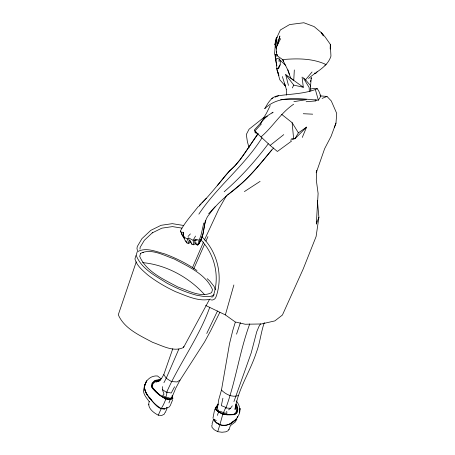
<?xml version="1.0" encoding="UTF-8"?>
<svg xmlns="http://www.w3.org/2000/svg" width="455" height="455" viewBox="0 0 455 455"><rect width="100%" height="100%" fill="white"/><g stroke="black" fill="none" stroke-linecap="round" stroke-linejoin="round"><path stroke-width="0.68" d="M317.391 200.553L318.898 217.268L316.322 223.996L316.339 221.17M310.441 86.808L310.475 85.5L304.173 78.283M330.193 49.072L330.302 44.317L325.08 36.895L321.105 32.567L323.039 35.513M310.492 86.74L311.277 77.549L311.049 78.937M316.754 170.75L316.276 179.81L318.108 193.466L316.322 223.996M294.317 69.956L293.754 80.512L290.648 77.902L287.395 69.177L282.589 59.571L277.453 55.937L276.441 53.741L276.339 46.956L280.661 38.601M235.184 407.731L235.064 409.563C237.919 389.184 250.165 371.752 256.375 352.369C260.078 342.751 260.908 332.258 264.31 322.629M276.976 69.058L275.343 55.1M277.988 68.392L278.881 68.062L280.149 64.82L280.394 60.947L278.858 61.215L279.478 58.598M190.918 241.383L188.882 243.345L187.102 243.05C184.053 240.342 183.365 236.128 183.405 232.306L181.414 232.238L180.339 231.123C185.014 222.108 192.055 214.606 198.187 206.598M334.277 127.753L335.983 123.083L336.711 113.392L331.297 100.97L326.997 96.443L320.491 95.891M203.772 223.069L200.917 235.571L199.239 240.058L195.11 239.631L194.985 242.612L196.122 244.528L197.771 245.137L198.556 243.476M275.224 45.858L274.541 53.952L275.292 55.749M276.481 48.105L275.884 46.097L276.6 37.913L277.368 37.105M212.957 418.168L214.669 409.346M318.898 217.268L316.106 236.537L303.206 268.973L282.424 315.025L274.86 320.9L261.369 323.971L245.182 324.244L235.258 321.964L225.362 314.905L205.626 305.436M164.579 412.918L164.221 414.221L161.815 415.421L158.26 415.188C153.489 412.691 146.834 407.816 149.217 401.628C146.885 398.227 143.666 395.082 143.439 390.623L144.252 387.029M237.999 416.24C234.621 422.439 227.216 427.012 219.919 424.629L222.802 414.221L227.307 414.875L234.729 414.676L237.066 412.787L237.868 409.153L236.827 405.075L235.935 404.108M310.589 81.707L310.822 80.319M235.747 405.752L236.697 409.312L235.969 412.492L233.785 414.289C228.785 414.516 223.433 414.738 219.111 411.764L217.325 408.601L218.792 399.473L221.471 390.066L229.565 343.542L232.732 330.637L235.275 322.271M205.393 220.618L202.725 234.905L199.205 243.601L197.76 244.648L197.771 245.137M190.326 240.649L190.105 241.946L189.456 240.337M183.701 234.996L183.126 233.887L183.405 232.306M196.253 242.902L196.122 244.528M316.583 170.744L316.219 172.82L324.625 148.705L331.069 136.358L335.983 123.083M277.886 69.006L278.608 66.925L280.149 64.82M209.755 307.216C199.165 337.263 179.549 363.13 166.763 392.034L166.951 392.71L165.927 397.221L169.3 397.88M144.394 387.256C144.889 380.676 150.832 375.324 157.481 375.961L161.258 378.93M276.407 48.861L274.86 44.419L276.122 38.294L276.6 37.913M275.167 44.232L275.451 42.906M275.73 41.581L276.293 38.937L276.464 39.175M197.76 244.648L199.239 240.058M222.899 398.233L221.323 405.655L226.101 407.475C235.923 380.295 239.7 351.044 249.749 323.909M148.842 397.016C152.761 401.128 155.456 406.588 161.155 408.766L158.26 415.188M172.132 395.344L172.934 398.603L170.142 399.615L168.97 402.925M277.522 45.318L279.876 35.99L277.823 43.049M277.049 55.567L277.334 54.464M237.004 418.907L235.315 421.95L230.406 425.63L229.058 429.378L227.921 430.822L225.777 431.835L221.977 432.25L217.718 431.676L219.867 424.794C226.562 427.239 231.658 423.173 236.338 419.254M135.886 255.608L134.942 258.969C136.767 265.783 142.563 270.321 147.591 274.826C156.224 281.543 165.711 287.054 175.602 291.7C186.55 295.83 198.761 302.12 210.619 299.089M136.255 261.83L118.289 314.746C124.295 328.777 139.958 335.511 152.652 342.359C162.173 345.635 173.582 352.386 183.536 347.472L183.848 346.369M225.362 314.905L233.881 284.966M213.224 295.972C220.14 276.862 214.783 253.992 200.598 239.58M236.543 334.146L240.405 322.669M233.944 401.583L251.234 352.824L256.728 331.752L259.123 326.104L260.596 323.88M212.087 423.81L213.503 419.345M217.359 415.387L218.548 412.031L215.624 409.619L215.118 408.254L218.224 403.983M270.23 105.617L266.448 113.249L263.837 117.487L249.061 129.214L246.309 134.509L247.435 141.994L249.107 147.636M170.142 399.615L165.882 399.137L163.493 404.649L161.224 408.613C154.12 404.125 146.504 396.345 144.411 387.984M155.86 382.12L159.125 381.205L161.792 378.003L163.806 374.556L172.781 348.74M200.996 239.575L199.205 243.601M172.718 399.666L170.244 405.638L168.919 407.231L166.331 407.504M144.235 386.602L145.373 384.447M167.076 408.391L165.154 412.736M199.984 241.167L200.518 239.865M238.414 415.705C241.298 410.842 239.688 405.155 236.39 400.969M302.291 137.41L306.59 127.121L298.389 132.843L295.022 138.621L290.415 140.18M192.556 267.512L203.556 241.997M219.981 411.161L223.468 412.662L225.515 407.976L226.101 407.475M193.819 268.751L204.523 244.346M204.392 240.086L218.719 209.266L226.442 195.69M205.939 241.133L207.924 236.634M178.878 349.03L166.229 378.259L163.925 382.683M212.28 424.481L211.802 425.556L212.024 427.37L214.203 429.73L217.718 431.676M199.728 241.895C205.649 233.517 202.304 221.909 209.328 214.231C218.07 201.719 230.605 192.704 242.123 182.944C253.89 172.485 263.286 159.728 273.637 147.943M206.746 333.464L217.501 310.97M219.867 312.284L210.619 330.836L204.557 341.972L180.095 380.073L175.789 388.104L172.178 396.788L169.687 398.91C162.486 398.409 156.645 392.62 152.419 387.222L152.8 384.037L155.229 381.631L159.113 380.886M292.303 87.946L293.771 85.113L285.683 74.614L288.453 85.403M174.578 386.773L171.228 393.057L166.763 392.034M183.536 347.472L209.334 299.714M237.254 417.468L237.914 416.274M194.99 242.379L195.024 243.704L193.756 244.784L193.113 240.286L195.536 236.06M235.514 405.462L236.117 404.41M260.283 124.022L263.627 118.209L273.097 112.186L271.971 113.056M257.814 133.378L255.079 132.758L255.784 131.592M317.311 88.714C305.288 93.844 291.496 93.838 278.625 95.715C271.345 96.244 267.989 103.166 264.696 108.694C279.222 94.475 300.243 99.019 318.381 100.174L320.86 96.17L318.909 91.33L317.311 88.714L314.047 88.429L310.634 89.009M213.048 296.398L212.661 296.887L211.541 297.087M275.053 55.243L275.377 54.736L276.282 54.748M198.852 214.146C217.183 186.499 244.255 166.064 261.966 137.876M258.104 133.463C248.857 146.197 241.52 160.734 229.428 171.108C220.277 181.676 211.74 192.778 202.077 202.907M258.042 134.02L240.024 159.728L234.78 166.024L229.337 171.069L225.322 175.641L217.444 185.504M231.379 422.837L230.128 424.134L231.999 422.172L236.264 419.271M228.592 409.87L230.475 408.317L232.289 405.837M217.678 406.434L216.131 408.488L216.438 409.671L219.111 411.764M317.107 71.759L316.071 73.101L314.979 73.437L314.45 73.045M293.646 104.212C280.616 112.994 272.875 126.894 260.971 136.909L254.772 131.097L254.356 130.016L266.118 116.895M268.313 143.769C255.215 161.241 240.661 177.45 224.167 191.765M218.195 404.728L215.505 408.345L215.937 409.637C220.703 414.727 227.864 415.119 234.365 414.528L236.645 412.674L237.419 409.216L236.412 405.337M305.351 80.074L312.039 71.998M271.732 149.911C258.52 166.314 244.944 182.671 227.568 194.871M188.034 236.481L190.395 233.893M198.716 206.559L201.116 203.948M208.652 213.748L215.079 206.798M254.772 131.097L261.477 123.845M199.426 205.302L206.394 198.204M188.882 243.345L187.318 238.977L188.472 237.823L193.113 240.286M306.59 127.121L295.022 138.621L291.581 138.712M306.141 101.732L315.451 100.953L316.498 100.049M283.766 134.629L270.128 145.407L260.971 136.909M308.524 78.487C316.322 71.452 327.663 66.896 330.956 56.102L330.302 44.317M291.547 141.101L277.385 151.481L270.128 145.407M194.08 240.314L195.11 239.631M244.403 191.589L260.095 181.374M180.095 380.073L177.086 381.938L171.433 381.569L166.229 378.259L163.806 374.556M194.177 241.025L197.043 239.882M255.079 132.758L256.313 132.081M214.277 294.76C209.118 298.258 202.515 296.091 196.861 295.295C186.391 292.571 176.443 288.231 166.922 283.141C155.468 275.821 141.243 268.786 136.199 255.306L137.148 251.922C145.628 246.809 156.025 251.655 164.704 253.89C176.057 258.173 187.062 263.559 196.998 270.554M278.631 58.115L276.077 59.036M167.127 407.816L164.738 408.982L161.155 408.766M263.627 118.209L267.415 116.4M271.652 98.502L272.92 97.95M275.138 97.154L278.625 95.715M324.853 65.116L326.144 64.587C312.528 58.212 297.257 58.348 282.589 59.571L283.641 61.294M322.095 98.411L326.997 96.443M169.687 398.91L172.183 398.079L171.899 396.783M238.283 395.6C232.351 397.693 225.623 394.343 221.471 390.066M276.896 65.56L275.935 61.596L275.576 59.093L275.952 59.002M293.902 101.613L306.42 99.719L280.718 99.52M142.625 262.626C165.961 264.747 188.905 277.226 204.511 294.584M277.004 68.603L278.306 68.557M303.269 113.722L312.676 114.171M161.15 408.59L164.699 408.806M161.224 408.613L164.807 408.829M225.515 407.976L230.475 408.317M160.456 379.783L159.176 379.584L154.848 380.46L152.033 383.218L151.43 386.778C154.91 392.142 160.427 395.952 165.882 399.137M160.382 380.272L159.153 380.084L154.99 380.909L152.328 383.531L151.811 386.949C156.247 392.625 162.361 398.91 169.965 399.348L172.644 398.404L172.354 396.402M183.735 225.498L172.297 223.655L161.064 225.305L150.798 230.344L141.937 238.653L137.279 246.547L136.966 248.424L137.467 250.773M181.898 228.12L172.468 226.601L161.878 228.16L152.203 232.909L152.493 232.647L144.354 240.291L140.106 247.395L140.004 249.135M210.961 299.896C213.122 300.522 215.414 298.907 216.028 296.853C223.377 276.401 217.518 251.638 201.764 236.714M293.771 85.113L303.303 87.252L302.086 77.06M223.468 412.662L226.908 413.436L226.744 411.303M188.347 238.63L191.982 244.301L193.756 244.784M149.217 401.628L149.564 401.731M148.609 404.694L148.944 404.802M228.711 429.258L229.058 429.378M165.927 397.221L162.594 395.605L164.022 394.212L162.424 389.588L162.401 386.619M218.548 412.031L222.802 414.221M187.318 238.977L185.151 237.789L183.433 236.003M216.37 422.649L219.919 424.629M219.936 424.657L216.421 422.695L214.231 420.409M219.867 424.794L216.324 422.814L214.106 420.494L213.895 419.442M213.469 418.913L216.284 420.647M162.424 389.588L166.951 392.71M285.683 74.614L303.303 87.252M281.594 114.296L292.133 122.679L298.389 132.843M183.126 233.887L183.496 234.177M207.19 278.67L209.721 280.962L214.066 286.428L215.34 289.716M278.926 59.053L285.768 65.503M149.94 398.045L151.856 400.593M150.832 398.904C147.551 396.095 144.969 392.335 144.474 387.95M285.291 85.995L279.808 79.773L277.129 70.042M184.446 238.301L181.863 234.757L181.414 232.238M319.967 95.072L320.86 96.17M284.187 84.232L285.416 85.876M303.007 77.469L309.138 87.457L309.354 91.518M274.86 44.419L275.884 46.097M183.848 237.988L180.339 231.123M323.744 35.934L322.339 33.499L314.087 26.572L303.843 22.75L289.619 24.57L280.371 29.973L276.64 37.964L277.351 45.983M147.13 394.894L145.429 391.789L144.536 388.03M185.873 240.769L187.102 243.05M284.585 83.891L285.575 85.739M287.924 69.837L289.517 74.54M315.446 89.902L318.381 100.174M282.362 76.542L286.411 89.425M277.203 70.07L278.887 75.439L276.577 68.574M191.498 242.754L191.982 244.301M275.77 54.793L276.208 56.431M315.167 99.673L315.451 100.953M275.821 59.326L275.952 60.14M275.576 59.093L275.133 56.539M292.133 122.679L293.629 138.843M286.252 89.544L286.644 95.095M310.475 85.5L310.805 91.108M276.521 51.472L276.538 52.825M142.876 252.565A1.473 0.597 -56.6 0 1 143.336 252.309M240.035 408.505L239.33 412.753L240.035 408.505M140.544 253.378L139.702 256.381C146.157 271.772 164.005 279.518 177.865 286.997C188.143 290.478 200.905 298.082 211.643 292.656L212.485 289.653C206.024 274.263 188.177 266.516 174.322 259.037C164.045 255.556 151.276 247.952 140.544 253.378M145.765 382.604L144.792 385.294L146.709 380.807L145.765 382.604"/></g></svg>
